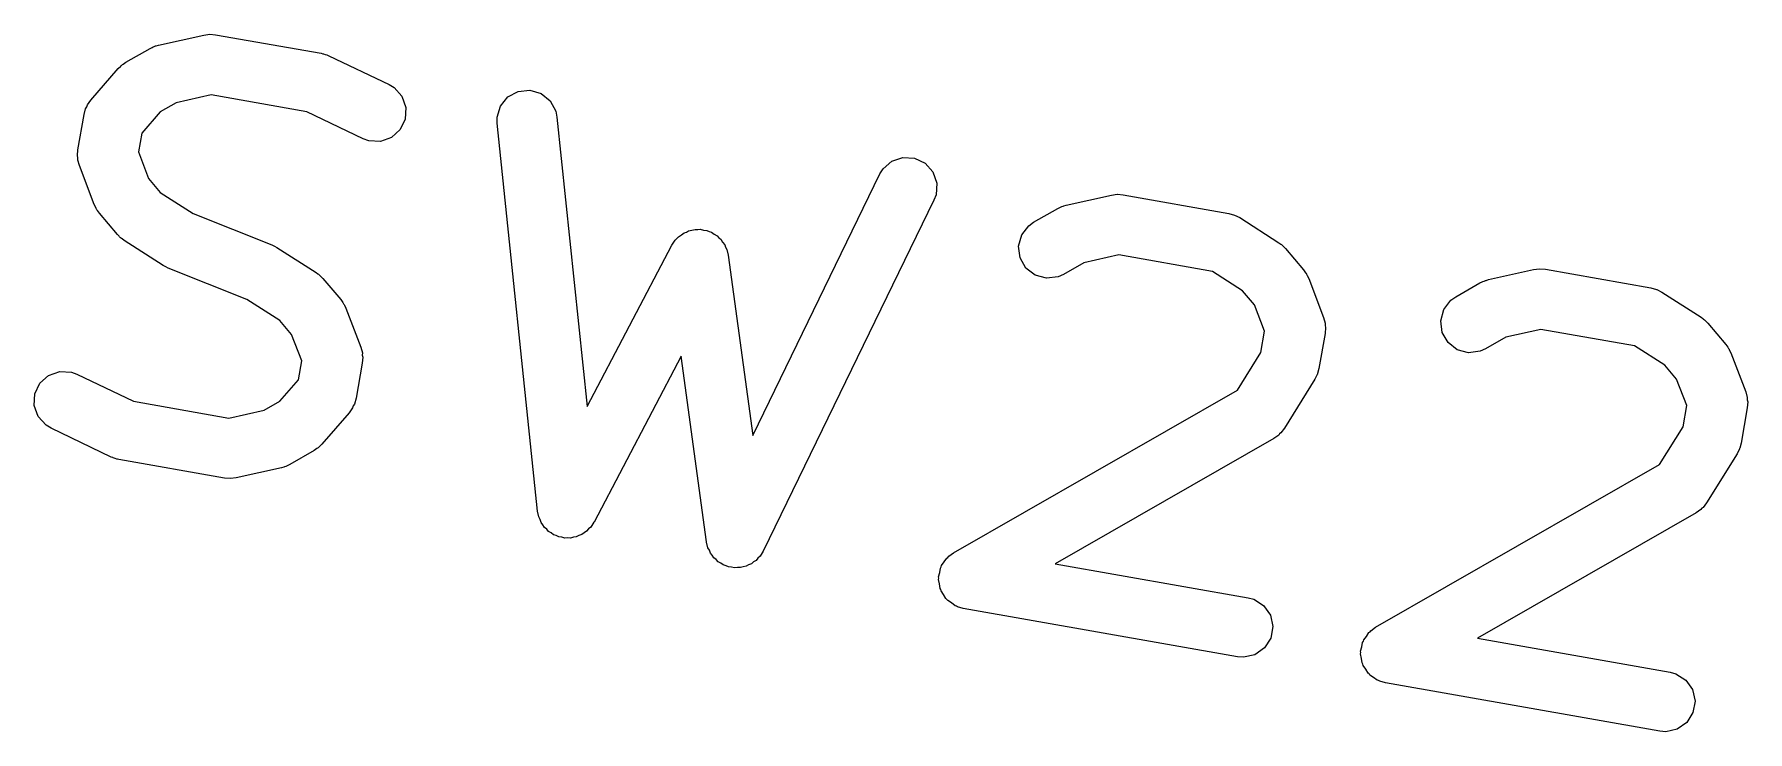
# Model space of a CAD drawing. Extents: x 2.5 to 13.9, y -9.4 to -3.9.
# Drawn here: x 6.1751 to 6.4036, y -5.5886 to -5.4957 of the extents above; entities that cross this region are included whole.
import ezdxf

# ---------------------------------------------------------------- set-up
doc = ezdxf.new("R2010")
doc.units = 0
doc.header["$MEASUREMENT"] = 0
doc.layers.add('BLACK', color=7, linetype='CONTINUOUS')

msp = doc.modelspace()

# ---------------------------------------------------------------- linework, layer by layer
at = {"layer": 'BLACK', "linetype": 'CONTINUOUS'}
for p, q in [((6.19775, -5.49575), (6.19853, -5.49565)), ((6.19853, -5.49565), (6.19853, -5.49565)), ((6.19853, -5.49565), (6.19854, -5.49565)), ((6.19854, -5.49565), (6.19932, -5.49571)), ((6.19932, -5.49571), (6.21339, -5.49819)), ((6.18737, -5.49938), (6.1906, -5.49753)), ((6.1906, -5.49753), (6.19088, -5.4974)), ((6.19088, -5.4974), (6.19097, -5.49734)), ((6.19097, -5.49734), (6.19114, -5.49729)), ((6.19114, -5.49729), (6.19131, -5.49721)), ((6.19131, -5.49721), (6.19141, -5.4972)), ((6.19141, -5.4972), (6.19171, -5.4971)), ((6.19171, -5.4971), (6.19775, -5.49575)), ((6.1827, -5.50442), (6.18634, -5.50023)), ((6.18634, -5.50023), (6.18667, -5.49992)), ((6.18667, -5.49992), (6.18673, -5.49983)), ((6.18673, -5.49983), (6.18682, -5.49977)), ((6.18682, -5.49977), (6.18691, -5.49969)), ((6.18691, -5.49969), (6.187, -5.49964)), ((6.187, -5.49964), (6.18737, -5.49938)), ((6.21339, -5.49819), (6.2136, -5.49825)), ((6.2136, -5.49825), (6.21368, -5.49825)), ((6.21368, -5.49825), (6.21391, -5.49834)), ((6.21391, -5.49834), (6.21414, -5.4984)), ((6.21414, -5.4984), (6.21421, -5.49845)), ((6.21421, -5.49845), (6.21442, -5.49852)), ((6.21442, -5.49852), (6.22244, -5.50235)), ((6.22244, -5.50235), (6.22312, -5.50276)), ((6.18224, -5.50506), (6.1827, -5.50442)), ((6.19405, -5.50477), (6.19193, -5.50598)), ((6.19872, -5.50373), (6.19405, -5.50477)), ((6.21146, -5.50597), (6.19872, -5.50373)), ((6.22312, -5.50276), (6.22416, -5.50392)), ((6.22416, -5.50392), (6.22468, -5.50539)), ((6.23729, -5.50523), (6.23828, -5.50401)), ((6.23828, -5.50401), (6.23965, -5.50327)), ((6.23965, -5.50327), (6.2412, -5.50311)), ((6.2412, -5.50311), (6.2427, -5.50355)), ((6.2427, -5.50355), (6.24391, -5.50454)), ((6.24391, -5.50454), (6.24465, -5.50591)), ((6.18095, -5.51104), (6.18178, -5.50635)), ((6.18178, -5.50635), (6.18199, -5.50559)), ((6.18199, -5.50559), (6.18215, -5.50534)), ((6.18215, -5.50534), (6.18224, -5.50506)), ((6.19193, -5.50598), (6.18946, -5.50883)), ((6.219, -5.50957), (6.21146, -5.50597)), ((6.2246, -5.50695), (6.22393, -5.50836)), ((6.22468, -5.50539), (6.2246, -5.50695)), ((6.23685, -5.50672), (6.23729, -5.50523)), ((6.23685, -5.50751), (6.23685, -5.50672)), ((6.24465, -5.50591), (6.24481, -5.50668)), ((6.24481, -5.50668), (6.24883, -5.54526)), ((6.18946, -5.50883), (6.18902, -5.51134)), ((6.22276, -5.5094), (6.22129, -5.50992)), ((6.22393, -5.50836), (6.22276, -5.5094)), ((6.24224, -5.55923), (6.23685, -5.50751)), ((6.18089, -5.51182), (6.18095, -5.51104)), ((6.18902, -5.51134), (6.19037, -5.51486)), ((6.21974, -5.50984), (6.219, -5.50957)), ((6.22129, -5.50992), (6.21974, -5.50984)), ((6.18095, -5.51211), (6.18089, -5.51182)), ((6.18095, -5.51241), (6.18095, -5.51211)), ((6.18115, -5.51316), (6.18095, -5.51241)), ((6.18314, -5.51835), (6.18115, -5.51316)), ((6.28788, -5.51427), (6.28829, -5.5136)), ((6.28829, -5.5136), (6.28946, -5.51257)), ((6.28946, -5.51257), (6.29093, -5.51206)), ((6.29093, -5.51206), (6.29249, -5.51215)), ((6.29249, -5.51215), (6.2939, -5.51284)), ((6.2939, -5.51284), (6.29493, -5.514)), ((6.19037, -5.51486), (6.19194, -5.51672)), ((6.27091, -5.54915), (6.28788, -5.51427)), ((6.29493, -5.514), (6.29544, -5.51548)), ((6.29544, -5.51548), (6.29535, -5.51704)), ((6.18334, -5.51876), (6.18314, -5.51835)), ((6.19194, -5.51672), (6.19633, -5.51952)), ((6.29507, -5.51777), (6.27232, -5.56453)), ((6.29535, -5.51704), (6.29507, -5.51777)), ((6.31213, -5.51862), (6.3123, -5.51854)), ((6.3123, -5.51854), (6.3124, -5.51853)), ((6.3124, -5.51853), (6.3127, -5.51843)), ((6.3127, -5.51843), (6.31874, -5.51708)), ((6.31874, -5.51708), (6.31952, -5.51698)), ((6.31952, -5.51698), (6.31952, -5.51698)), ((6.31952, -5.51698), (6.31953, -5.51698)), ((6.31953, -5.51698), (6.32031, -5.51704)), ((6.32031, -5.51704), (6.33438, -5.51952)), ((6.18338, -5.51885), (6.18334, -5.51876)), ((6.18344, -5.51895), (6.18338, -5.51885)), ((6.18349, -5.51905), (6.18344, -5.51895)), ((6.18356, -5.51913), (6.18349, -5.51905)), ((6.18382, -5.5195), (6.18356, -5.51913)), ((6.18622, -5.52234), (6.18382, -5.5195)), ((6.19633, -5.51952), (6.20682, -5.52371)), ((6.30772, -5.52117), (6.30836, -5.52071)), ((6.30836, -5.52071), (6.31159, -5.51886)), ((6.31159, -5.51886), (6.31187, -5.51874)), ((6.31187, -5.51874), (6.31196, -5.51868)), ((6.31196, -5.51868), (6.31213, -5.51862)), ((6.33438, -5.51952), (6.33513, -5.51974)), ((6.33513, -5.51974), (6.33514, -5.51974)), ((6.33514, -5.51974), (6.33514, -5.51974)), ((6.33514, -5.51974), (6.33584, -5.52009)), ((6.33584, -5.52009), (6.34105, -5.52343)), ((6.18645, -5.52256), (6.18622, -5.52234)), ((6.1865, -5.52264), (6.18645, -5.52256)), ((6.18665, -5.52276), (6.1865, -5.52264)), ((6.18678, -5.52289), (6.18665, -5.52276)), ((6.18687, -5.52293), (6.18678, -5.52289)), ((6.18712, -5.52313), (6.18687, -5.52293)), ((6.26013, -5.52376), (6.26056, -5.52311)), ((6.26056, -5.52311), (6.26082, -5.52289)), ((6.26082, -5.52289), (6.26102, -5.52263)), ((6.26102, -5.52263), (6.26142, -5.5224)), ((6.26142, -5.5224), (6.26176, -5.52211)), ((6.26176, -5.52211), (6.26208, -5.52201)), ((6.26208, -5.52201), (6.26237, -5.52184)), ((6.26237, -5.52184), (6.26282, -5.52178)), ((6.26282, -5.52178), (6.26326, -5.52165)), ((6.26326, -5.52165), (6.26359, -5.52168)), ((6.26359, -5.52168), (6.26392, -5.52163)), ((6.26392, -5.52163), (6.26436, -5.52175)), ((6.26436, -5.52175), (6.26481, -5.52179)), ((6.26481, -5.52179), (6.2651, -5.52195)), ((6.2651, -5.52195), (6.26543, -5.52203)), ((6.26543, -5.52203), (6.26579, -5.5223)), ((6.26579, -5.5223), (6.26619, -5.52252)), ((6.26619, -5.52252), (6.2664, -5.52277)), ((6.2664, -5.52277), (6.26667, -5.52297)), ((6.26667, -5.52297), (6.2669, -5.52337)), ((6.30636, -5.52391), (6.30677, -5.5224)), ((6.30677, -5.5224), (6.30772, -5.52117)), ((6.19233, -5.52647), (6.18712, -5.52313)), ((6.20682, -5.52371), (6.20715, -5.52389)), ((6.20715, -5.52389), (6.20749, -5.52406)), ((6.20749, -5.52406), (6.2127, -5.52739)), ((6.24883, -5.54526), (6.26013, -5.52376)), ((6.2669, -5.52337), (6.26719, -5.52372)), ((6.26719, -5.52372), (6.26729, -5.52403)), ((6.26729, -5.52403), (6.26746, -5.52432)), ((6.26746, -5.52432), (6.26764, -5.52509)), ((6.26764, -5.52509), (6.27091, -5.54915)), ((6.30656, -5.52546), (6.30636, -5.52391)), ((6.31971, -5.52506), (6.31504, -5.52611)), ((6.3322, -5.52726), (6.31971, -5.52506)), ((6.34105, -5.52343), (6.3413, -5.52363)), ((6.3413, -5.52363), (6.34139, -5.52367)), ((6.34139, -5.52367), (6.34152, -5.5238)), ((6.34152, -5.5238), (6.34167, -5.52392)), ((6.34167, -5.52392), (6.34173, -5.524)), ((6.34173, -5.524), (6.34195, -5.52422)), ((6.34195, -5.52422), (6.34435, -5.52706)), ((6.19267, -5.52664), (6.19233, -5.52647)), ((6.19301, -5.52681), (6.19267, -5.52664)), ((6.2035, -5.531), (6.19301, -5.52681)), ((6.2127, -5.52739), (6.21295, -5.52759)), ((6.21295, -5.52759), (6.21304, -5.52764)), ((6.21304, -5.52764), (6.21317, -5.52776)), ((6.30733, -5.52681), (6.30656, -5.52546)), ((6.30857, -5.52777), (6.30733, -5.52681)), ((6.31234, -5.52766), (6.31162, -5.52798)), ((6.31504, -5.52611), (6.31234, -5.52766)), ((6.33623, -5.52984), (6.3322, -5.52726)), ((6.34435, -5.52706), (6.34461, -5.52743)), ((6.34461, -5.52743), (6.34468, -5.52751)), ((6.34468, -5.52751), (6.34473, -5.52761)), ((6.34473, -5.52761), (6.3448, -5.52771)), ((6.36898, -5.52835), (6.37502, -5.527)), ((6.37502, -5.527), (6.37579, -5.52691)), ((6.37579, -5.52691), (6.3758, -5.52691)), ((6.3758, -5.52691), (6.3758, -5.52691)), ((6.3758, -5.52691), (6.37658, -5.52697)), ((6.37658, -5.52697), (6.39065, -5.52945)), ((6.21317, -5.52776), (6.21332, -5.52788)), ((6.21332, -5.52788), (6.21338, -5.52796)), ((6.21338, -5.52796), (6.2136, -5.52818)), ((6.2136, -5.52818), (6.216, -5.53102)), ((6.31007, -5.52817), (6.30857, -5.52777)), ((6.31162, -5.52798), (6.31007, -5.52817)), ((6.33781, -5.53171), (6.33623, -5.52984)), ((6.3448, -5.52771), (6.34483, -5.5278)), ((6.34483, -5.5278), (6.34503, -5.52821)), ((6.34503, -5.52821), (6.34702, -5.5334)), ((6.36463, -5.53064), (6.36786, -5.52879)), ((6.36786, -5.52879), (6.36815, -5.52866)), ((6.36815, -5.52866), (6.36823, -5.5286)), ((6.36823, -5.5286), (6.36841, -5.52854)), ((6.36841, -5.52854), (6.36858, -5.52847)), ((6.36858, -5.52847), (6.36868, -5.52845)), ((6.36868, -5.52845), (6.36898, -5.52835)), ((6.39065, -5.52945), (6.39141, -5.52966)), ((6.39141, -5.52966), (6.39141, -5.52966)), ((6.39141, -5.52966), (6.39142, -5.52966)), ((6.39142, -5.52966), (6.39212, -5.53002)), ((6.20788, -5.53381), (6.2035, -5.531)), ((6.216, -5.53102), (6.21626, -5.5314)), ((6.21626, -5.5314), (6.21633, -5.53147)), ((6.21633, -5.53147), (6.21638, -5.53157)), ((6.21638, -5.53157), (6.21645, -5.53167)), ((6.21645, -5.53167), (6.21648, -5.53177)), ((6.21648, -5.53177), (6.21668, -5.53217)), ((6.21668, -5.53217), (6.21867, -5.53736)), ((6.33915, -5.53522), (6.33781, -5.53171)), ((6.36304, -5.53233), (6.36399, -5.53109)), ((6.36399, -5.53109), (6.36463, -5.53064)), ((6.39212, -5.53002), (6.39733, -5.53335)), ((6.20945, -5.53567), (6.20788, -5.53381)), ((6.34702, -5.5334), (6.34723, -5.53415)), ((6.34723, -5.53415), (6.34722, -5.53445)), ((6.34722, -5.53445), (6.34728, -5.53474)), ((6.36263, -5.53383), (6.36304, -5.53233)), ((6.36283, -5.53538), (6.36263, -5.53383)), ((6.39733, -5.53335), (6.39758, -5.53355)), ((6.39758, -5.53355), (6.39767, -5.5336)), ((6.39767, -5.5336), (6.3978, -5.53373)), ((6.3978, -5.53373), (6.39794, -5.53384)), ((6.39794, -5.53384), (6.398, -5.53392)), ((6.398, -5.53392), (6.39823, -5.53414)), ((6.39823, -5.53414), (6.40063, -5.53698)), ((6.2108, -5.53919), (6.20945, -5.53567)), ((6.33865, -5.53806), (6.33915, -5.53522)), ((6.34722, -5.53552), (6.3464, -5.54021)), ((6.34728, -5.53474), (6.34722, -5.53552)), ((6.36361, -5.53673), (6.36283, -5.53538)), ((6.36484, -5.53769), (6.36361, -5.53673)), ((6.37131, -5.53603), (6.36861, -5.53758)), ((6.37598, -5.53498), (6.37131, -5.53603)), ((6.38848, -5.53719), (6.37598, -5.53498)), ((6.21867, -5.53736), (6.21888, -5.53812)), ((6.21888, -5.53812), (6.21887, -5.53841)), ((6.21887, -5.53841), (6.21893, -5.5387)), ((6.21893, -5.5387), (6.21887, -5.53948)), ((6.26139, -5.53855), (6.24976, -5.56067)), ((6.26476, -5.56332), (6.26139, -5.53855)), ((6.33554, -5.54309), (6.33865, -5.53806)), ((6.36635, -5.5381), (6.36484, -5.53769)), ((6.3679, -5.5379), (6.36635, -5.5381)), ((6.36861, -5.53758), (6.3679, -5.5379)), ((6.39251, -5.53977), (6.38848, -5.53719)), ((6.40063, -5.53698), (6.40089, -5.53736)), ((6.40089, -5.53736), (6.40096, -5.53743)), ((6.40096, -5.53743), (6.40101, -5.53753)), ((6.40101, -5.53753), (6.40107, -5.53763)), ((6.40107, -5.53763), (6.4011, -5.53773)), ((6.4011, -5.53773), (6.40131, -5.53813)), ((6.40131, -5.53813), (6.4033, -5.54332)), ((6.1759, -5.54217), (6.17706, -5.54112)), ((6.17706, -5.54112), (6.17853, -5.5406)), ((6.17853, -5.5406), (6.18009, -5.54068)), ((6.18009, -5.54068), (6.18082, -5.54095)), ((6.18082, -5.54095), (6.18836, -5.54455)), ((6.21036, -5.54169), (6.2108, -5.53919)), ((6.21887, -5.53948), (6.21805, -5.54417)), ((6.34616, -5.541), (6.34586, -5.54162)), ((6.34619, -5.54097), (6.34616, -5.541)), ((6.3462, -5.54092), (6.34619, -5.54094)), ((6.34619, -5.54094), (6.34619, -5.54097)), ((6.34621, -5.54088), (6.3462, -5.54092)), ((6.3464, -5.54021), (6.34621, -5.54088)), ((6.39408, -5.54163), (6.39251, -5.53977)), ((6.17514, -5.54513), (6.17522, -5.54357)), ((6.17522, -5.54357), (6.1759, -5.54217)), ((6.20789, -5.54454), (6.21036, -5.54169)), ((6.29769, -5.56477), (6.33554, -5.54309)), ((6.34586, -5.54162), (6.3418, -5.54816)), ((6.39543, -5.54515), (6.39408, -5.54163)), ((6.4033, -5.54332), (6.4035, -5.54408)), ((6.17566, -5.5466), (6.17514, -5.54513)), ((6.18836, -5.54455), (6.2011, -5.5468)), ((6.2011, -5.5468), (6.20577, -5.54575)), ((6.20577, -5.54575), (6.20789, -5.54454)), ((6.21758, -5.54546), (6.21713, -5.5461)), ((6.21767, -5.54518), (6.21758, -5.54546)), ((6.21783, -5.54493), (6.21767, -5.54518)), ((6.21805, -5.54417), (6.21783, -5.54493)), ((6.39493, -5.54799), (6.39543, -5.54515)), ((6.4035, -5.54544), (6.40267, -5.55013)), ((6.4035, -5.54408), (6.40349, -5.54437)), ((6.40349, -5.54437), (6.40356, -5.54466)), ((6.40356, -5.54466), (6.4035, -5.54544)), ((6.17671, -5.54776), (6.17566, -5.5466)), ((6.17738, -5.54817), (6.17671, -5.54776)), ((6.18541, -5.552), (6.17738, -5.54817)), ((6.21713, -5.5461), (6.21349, -5.5503)), ((6.3418, -5.54816), (6.34133, -5.54879)), ((6.39181, -5.55301), (6.39493, -5.54799)), ((6.21349, -5.5503), (6.21316, -5.55061)), ((6.34039, -5.54953), (6.31125, -5.56622)), ((6.34103, -5.54907), (6.34039, -5.54953)), ((6.34116, -5.54891), (6.34103, -5.54907)), ((6.34133, -5.54879), (6.34116, -5.54891)), ((6.40267, -5.55013), (6.40249, -5.5508)), ((6.18561, -5.55208), (6.18541, -5.552)), ((6.18568, -5.55212), (6.18561, -5.55208)), ((6.18591, -5.55219), (6.18568, -5.55212)), ((6.18614, -5.55227), (6.18591, -5.55219)), ((6.18623, -5.55227), (6.18614, -5.55227)), ((6.18643, -5.55233), (6.18623, -5.55227)), ((6.2005, -5.55481), (6.18643, -5.55233)), ((6.21245, -5.55114), (6.20923, -5.55299)), ((6.21282, -5.55088), (6.21245, -5.55114)), ((6.21292, -5.55083), (6.21282, -5.55088)), ((6.213, -5.55076), (6.21292, -5.55083)), ((6.21309, -5.55069), (6.213, -5.55076)), ((6.21316, -5.55061), (6.21309, -5.55069)), ((6.40213, -5.55155), (6.39808, -5.55809)), ((6.40244, -5.55092), (6.40213, -5.55155)), ((6.40246, -5.55089), (6.40244, -5.55092)), ((6.40247, -5.55087), (6.40246, -5.55089)), ((6.40248, -5.55084), (6.40247, -5.55087)), ((6.40249, -5.5508), (6.40248, -5.55084)), ((6.20128, -5.55487), (6.2005, -5.55481)), ((6.20129, -5.55487), (6.20128, -5.55487)), ((6.20207, -5.55478), (6.20129, -5.55487)), ((6.20129, -5.55487), (6.20129, -5.55487)), ((6.20811, -5.55342), (6.20207, -5.55478)), ((6.20841, -5.55333), (6.20811, -5.55342)), ((6.20851, -5.55331), (6.20841, -5.55333)), ((6.20868, -5.55324), (6.20851, -5.55331)), ((6.20886, -5.55318), (6.20868, -5.55324)), ((6.20894, -5.55312), (6.20886, -5.55318)), ((6.20923, -5.55299), (6.20894, -5.55312)), ((6.35396, -5.57469), (6.39181, -5.55301)), ((6.2424, -5.55999), (6.24224, -5.55923)), ((6.24224, -5.55923), (6.24224, -5.55923)), ((6.24224, -5.55923), (6.24224, -5.55923)), ((6.24224, -5.55923), (6.24224, -5.55923)), ((6.39667, -5.55945), (6.36753, -5.57614)), ((6.39731, -5.55899), (6.39667, -5.55945)), ((6.39743, -5.55883), (6.39731, -5.55899)), ((6.3976, -5.55871), (6.39743, -5.55883)), ((6.39808, -5.55809), (6.3976, -5.55871)), ((6.24258, -5.56034), (6.2424, -5.55999)), ((6.2427, -5.56072), (6.24258, -5.56034)), ((6.24295, -5.56102), (6.2427, -5.56072)), ((6.24314, -5.56137), (6.24295, -5.56102)), ((6.24345, -5.56162), (6.24314, -5.56137)), ((6.2437, -5.56192), (6.24345, -5.56162)), ((6.24405, -5.5621), (6.2437, -5.56192)), ((6.24877, -5.56189), (6.24843, -5.56208)), ((6.24902, -5.56158), (6.24877, -5.56189)), ((6.24933, -5.56133), (6.24902, -5.56158)), ((6.24975, -5.56068), (6.24933, -5.56133)), ((6.24976, -5.56068), (6.24975, -5.56068)), ((6.24976, -5.56067), (6.24976, -5.56068)), ((6.24976, -5.56068), (6.24976, -5.56068)), ((6.24435, -5.56235), (6.24405, -5.5621)), ((6.24473, -5.56246), (6.24435, -5.56235)), ((6.24508, -5.56265), (6.24473, -5.56246)), ((6.24547, -5.56268), (6.24508, -5.56265)), ((6.24585, -5.5628), (6.24547, -5.56268)), ((6.24624, -5.56275), (6.24585, -5.5628)), ((6.24664, -5.56279), (6.24624, -5.56275)), ((6.24701, -5.56267), (6.24664, -5.56279)), ((6.2474, -5.56263), (6.24701, -5.56267)), ((6.24775, -5.56244), (6.2474, -5.56263)), ((6.24813, -5.56233), (6.24775, -5.56244)), ((6.24843, -5.56208), (6.24813, -5.56233)), ((6.26477, -5.56333), (6.26476, -5.56332)), ((6.26476, -5.56332), (6.26476, -5.56332)), ((6.26476, -5.56332), (6.26476, -5.56332)), ((6.26494, -5.56408), (6.26477, -5.56333)), ((6.26514, -5.56443), (6.26494, -5.56408)), ((6.26527, -5.5648), (6.26514, -5.56443)), ((6.26553, -5.56509), (6.26527, -5.5648)), ((6.26573, -5.56543), (6.26553, -5.56509)), ((6.26605, -5.56567), (6.26573, -5.56543)), ((6.26631, -5.56597), (6.26605, -5.56567)), ((6.26666, -5.56614), (6.26631, -5.56597)), ((6.26697, -5.56638), (6.26666, -5.56614)), ((6.26736, -5.56648), (6.26697, -5.56638)), ((6.26771, -5.56665), (6.26736, -5.56648)), ((6.27037, -5.56636), (6.27003, -5.56656)), ((6.27075, -5.56623), (6.27037, -5.56636)), ((6.27104, -5.56597), (6.27075, -5.56623)), ((6.27138, -5.56578), (6.27104, -5.56597)), ((6.27162, -5.56546), (6.27138, -5.56578)), ((6.27191, -5.5652), (6.27162, -5.56546)), ((6.27232, -5.56454), (6.27191, -5.5652)), ((6.27232, -5.56453), (6.27232, -5.56453)), ((6.27232, -5.56453), (6.27232, -5.56454)), ((6.27232, -5.56454), (6.27232, -5.56454)), ((6.29605, -5.56663), (6.2961, -5.56646)), ((6.2961, -5.56646), (6.29646, -5.56598)), ((6.29646, -5.56598), (6.29679, -5.56547)), ((6.29679, -5.56547), (6.29694, -5.56537)), ((6.29694, -5.56537), (6.29705, -5.56522)), ((6.29705, -5.56522), (6.29769, -5.56477)), ((6.31125, -5.56622), (6.33695, -5.57075)), ((6.2681, -5.56667), (6.26771, -5.56665)), ((6.26848, -5.56677), (6.2681, -5.56667)), ((6.26887, -5.56672), (6.26848, -5.56677)), ((6.26927, -5.56674), (6.26887, -5.56672)), ((6.26964, -5.56662), (6.26927, -5.56674)), ((6.27003, -5.56656), (6.26964, -5.56662)), ((6.29568, -5.56833), (6.29571, -5.56815)), ((6.29581, -5.56891), (6.29568, -5.56833)), ((6.29569, -5.56796), (6.29585, -5.56738)), ((6.29571, -5.56815), (6.29569, -5.56796)), ((6.29585, -5.56738), (6.29595, -5.56679)), ((6.29595, -5.56679), (6.29605, -5.56663)), ((6.29589, -5.56951), (6.29581, -5.56891)), ((6.29598, -5.56967), (6.29589, -5.56951)), ((6.29602, -5.56985), (6.29598, -5.56967)), ((6.29636, -5.57034), (6.29602, -5.56985)), ((6.29666, -5.57087), (6.29636, -5.57034)), ((6.29681, -5.57098), (6.29666, -5.57087)), ((6.29691, -5.57113), (6.29681, -5.57098)), ((6.33695, -5.57075), (6.33771, -5.57096)), ((6.33771, -5.57096), (6.33902, -5.5718)), ((6.29742, -5.57145), (6.29691, -5.57113)), ((6.2979, -5.57182), (6.29742, -5.57145)), ((6.29807, -5.57187), (6.2979, -5.57182)), ((6.29823, -5.57197), (6.29807, -5.57187)), ((6.29898, -5.57218), (6.29823, -5.57197)), ((6.33556, -5.57863), (6.29898, -5.57218)), ((6.33902, -5.5718), (6.33992, -5.57308)), ((6.33992, -5.57308), (6.34026, -5.5746)), ((6.34026, -5.5746), (6.33998, -5.57614)), ((6.35274, -5.5759), (6.35306, -5.5754)), ((6.35306, -5.5754), (6.35321, -5.57529)), ((6.35321, -5.57529), (6.35333, -5.57515)), ((6.35333, -5.57515), (6.35396, -5.57469)), ((6.33915, -5.57745), (6.33787, -5.57835)), ((6.33998, -5.57614), (6.33915, -5.57745)), ((6.35196, -5.57789), (6.35212, -5.57731)), ((6.35199, -5.57807), (6.35196, -5.57789)), ((6.35212, -5.57731), (6.35222, -5.57671)), ((6.35222, -5.57671), (6.35232, -5.57656)), ((6.35232, -5.57656), (6.35237, -5.57638)), ((6.35237, -5.57638), (6.35274, -5.5759)), ((6.36753, -5.57614), (6.39323, -5.58067)), ((6.33634, -5.57869), (6.33556, -5.57863)), ((6.33787, -5.57835), (6.33634, -5.57869)), ((6.35195, -5.57825), (6.35199, -5.57807)), ((6.35208, -5.57884), (6.35195, -5.57825)), ((6.35216, -5.57943), (6.35208, -5.57884)), ((6.35225, -5.57959), (6.35216, -5.57943)), ((6.35229, -5.57977), (6.35225, -5.57959)), ((6.35264, -5.58027), (6.35229, -5.57977)), ((6.35294, -5.58079), (6.35264, -5.58027)), ((6.35308, -5.5809), (6.35294, -5.58079)), ((6.35319, -5.58105), (6.35308, -5.5809)), ((6.35369, -5.58137), (6.35319, -5.58105)), ((6.35417, -5.58174), (6.35369, -5.58137)), ((6.35435, -5.58179), (6.35417, -5.58174)), ((6.3545, -5.58189), (6.35435, -5.58179)), ((6.35526, -5.5821), (6.3545, -5.58189)), ((6.39184, -5.58855), (6.35526, -5.5821)), ((6.39323, -5.58067), (6.39398, -5.58088)), ((6.39398, -5.58088), (6.3953, -5.58172)), ((6.3953, -5.58172), (6.39619, -5.583)), ((6.39619, -5.583), (6.39653, -5.58452)), ((6.39653, -5.58452), (6.39626, -5.58606)), ((6.39626, -5.58606), (6.39542, -5.58738)), ((6.39262, -5.58861), (6.39184, -5.58855)), ((6.39414, -5.58827), (6.39262, -5.58861)), ((6.39542, -5.58738), (6.39414, -5.58827))]:
    msp.add_line(p, q, dxfattribs=at)

doc.saveas('drawing.dxf')
